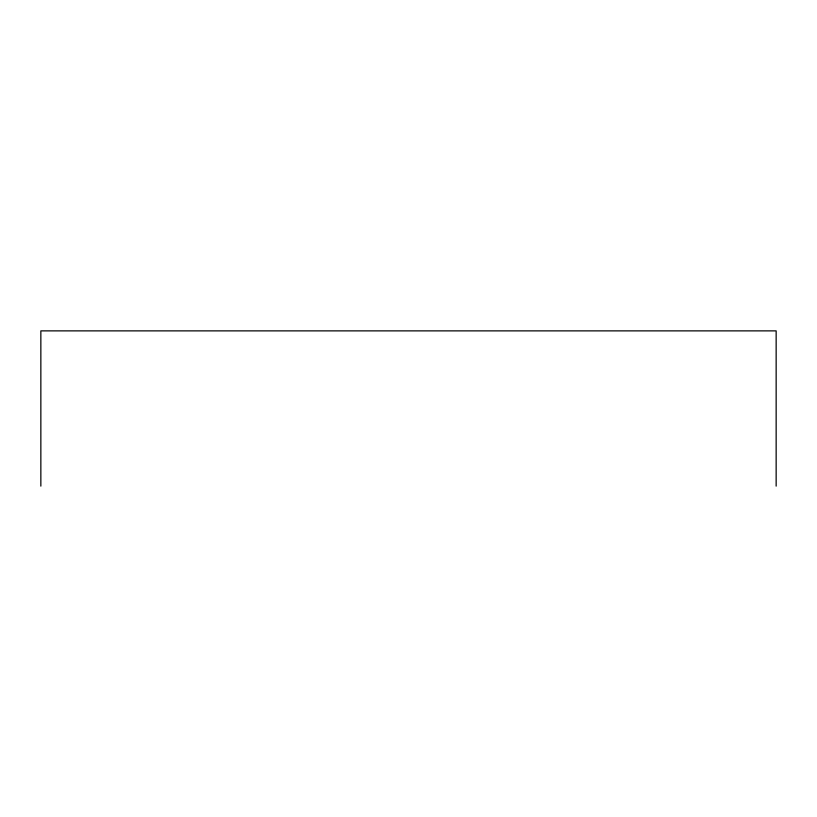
<?xml version="1.0" encoding="UTF-8"?>
<svg xmlns="http://www.w3.org/2000/svg" width="817" height="817" viewBox="0 0 817 817"><rect width="100%" height="100%" fill="white"/><g stroke="black" fill="none" stroke-linecap="round" stroke-linejoin="round"><path stroke-width="1.23" d="M776.15 486.125L776.15 330.875L40.85 330.875L40.85 486.125"/></g></svg>
